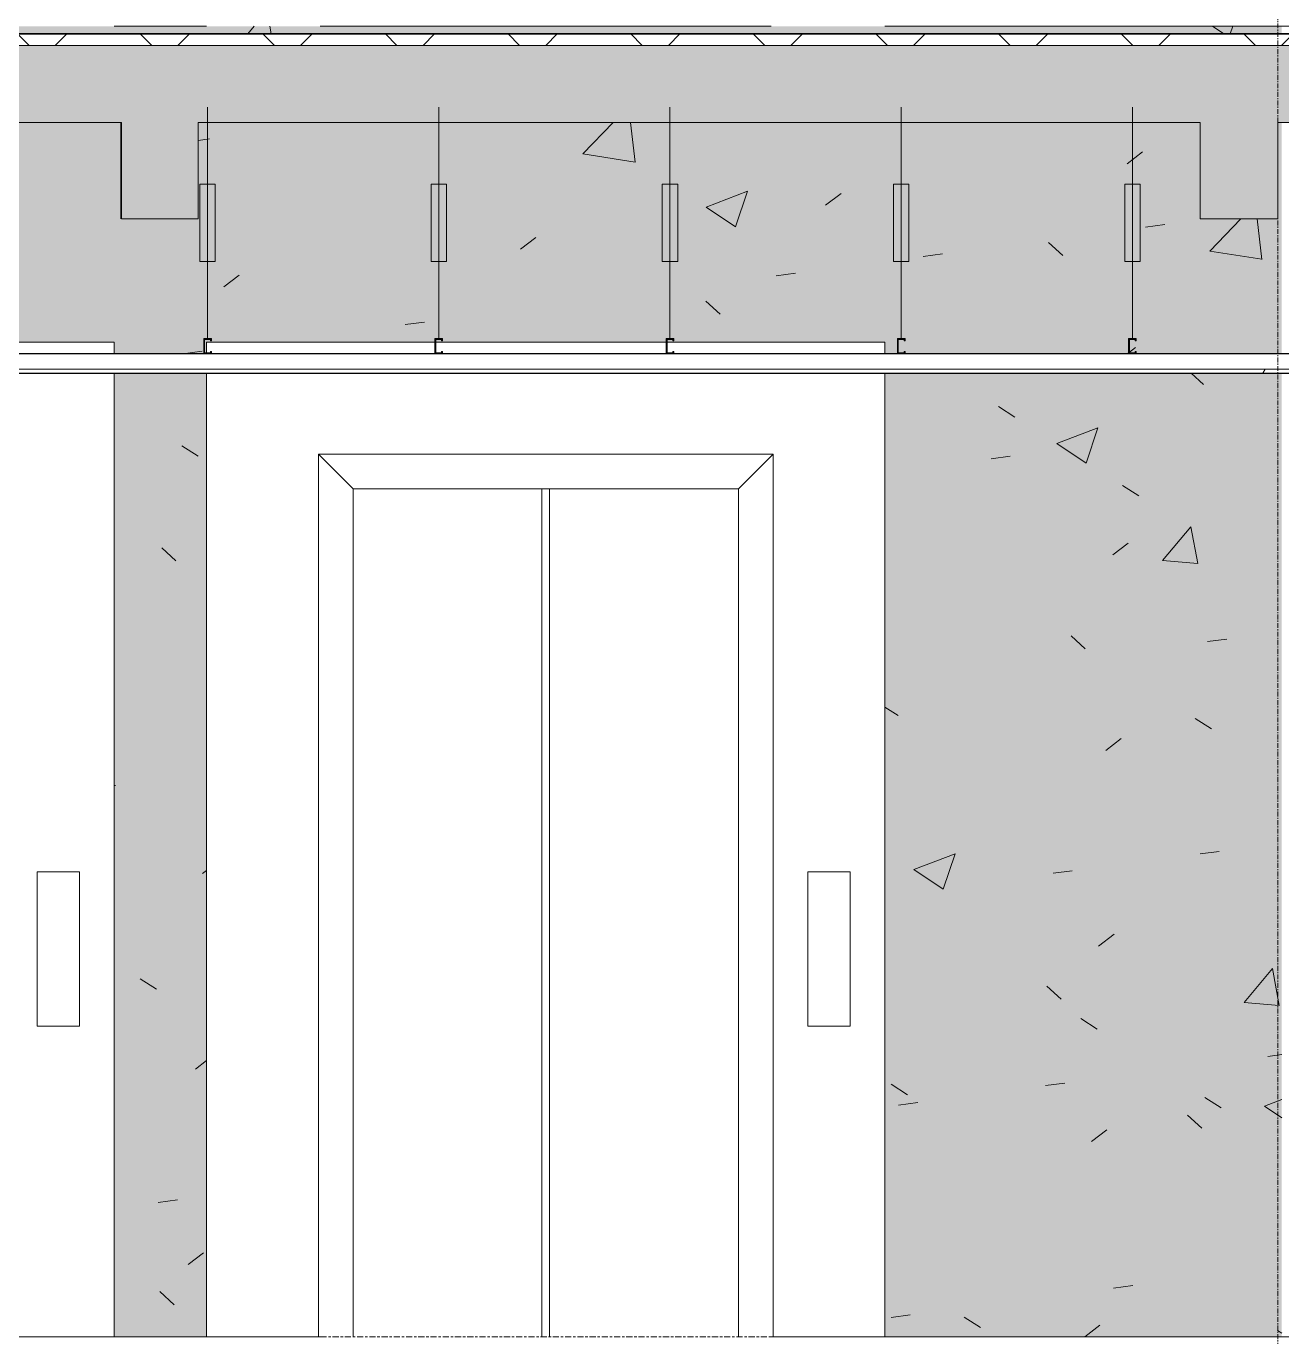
# Model space of a CAD drawing. Header units: millimetres. Extents: x 3451 to 201731, y -8641 to 35300.
# Drawn here: x 30289 to 33547, y 12400 to 15800 of the extents above; entities that cross this region are included whole.
import ezdxf

# ---------------------------------------------------------------- set-up
doc = ezdxf.new("R2010")
doc.units = ezdxf.units.MM
doc.linetypes.add('Centre', pattern=[31.75, 6.35, -4.7625, 15.875, -4.7625])
doc.linetypes.add('Grid Line', pattern=[22.225, 12.7, -3.175, 3.175, -3.175])
for name, color, linetype, lineweight in [('0-1', 7, 'Continuous', 5), ('A-CLNG', 13, 'Continuous', 9), ('A-CLNG-1', 13, 'Continuous', 25), ('A-CLNG-PATT-1', 13, 'Continuous', 9), ('A-DETL-GENF', 92, 'Continuous', 9), ('A-DETL-GENF-1', 7, 'Continuous', 9), ('A-DETL-THIN', 151, 'Continuous', 9), ('A-DOOR', 31, 'Continuous', 9), ('A-FLOR-3', 192, 'Continuous', 35), ('A-FLOR-LEVL-2', 51, 'Centre', 9), ('A-FLOR-PATT-3', 8, 'Continuous', 9), ('A-WALL-PATT-4', 111, 'Continuous', 9), ('I-WALL', 2, 'Continuous', 9), ('S-BEAM-1', 12, 'Continuous', 5), ('S-BEAM-2', 10, 'Continuous', 35), ('S-GRID-1', 1, 'Grid Line', 9)]:
    doc.layers.add(name, color=color, linetype=linetype, lineweight=lineweight)

# ---------------------------------------------------------------- blocks, each defined once
blk = doc.blocks.new('NCV_TKTC_KET CAU_rvt-1-TKCS_MẶT CẮT C')
at = {"layer": 'S-BEAM-1'}
blk.add_hatch(color=256, dxfattribs=at).paths.add_polyline_path([(30535.3, 15300), (30536.9, 15300), (30535.3, 15343.9)])
at = {"layer": 'S-BEAM-2'}
blk.add_line((30535.3, 15550), (30535.3, 15300), dxfattribs=at)
blk = doc.blocks.new('Thang may HIEN - Dài x Rộng - 2200x1200-V8-TKCS_MẶT CẮT C')
at = {"layer": 'A-DOOR'}
for p, q in [((30757.4, 11580), (30757.4, 11552.5)), ((31349.8, 11580), (30757.4, 11580)), ((31949.8, 11580), (31352.3, 11580)), ((32517.4, 11580), (31952.3, 11580)), ((32517.4, 11550), (32517.4, 11580)), ((30757.4, 11500), (30757.4, 9000)), ((32517.4, 9000), (32517.4, 11500)), ((31137.4, 11200), (31047.4, 11290)), ((31047.4, 11290), (31047.4, 9000)), ((31047.4, 11290), (32227.4, 11290)), ((32227.4, 11290), (32137.4, 11200)), ((32227.4, 11290), (32227.4, 9000)), ((31137.4, 11200), (31137.4, 9000)), ((31137.4, 11200), (32137.4, 11200)), ((31627.4, 9000), (31627.4, 11200)), ((31647.4, 9000), (31647.4, 11200)), ((32137.4, 11200), (32137.4, 9000)), ((32427.4, 10205.9), (32317.4, 10205.9)), ((32317.4, 10205.9), (32317.4, 9805.9)), ((32427.4, 9805.9), (32427.4, 10205.9)), ((32317.4, 9805.9), (32427.4, 9805.9)), ((31047.4, 9000), (30757.4, 9000)), ((31052.4, 9000), (31047.4, 9000)), ((32227.4, 9000), (32222.4, 9000)), ((32227.4, 9000), (32517.4, 9000))]:
    blk.add_line(p, q, dxfattribs=at)
blk = doc.blocks.new('Thang may HIEN - Dài x Rộng - 2200x1200-V9-TKCS_MẶT CẮT C')
at = {"layer": 'A-DOOR'}
for p, q in [((28757.4, 11580), (28757.4, 11550)), ((28949.8, 11580), (28757.4, 11580)), ((29549.8, 11580), (28952.3, 11580)), ((30149.8, 11580), (29552.3, 11580)), ((30517.4, 11580), (30152.3, 11580)), ((30517.4, 11550), (30517.4, 11580)), ((28757.4, 11500), (28757.4, 9000)), ((30517.4, 9000), (30517.4, 11500)), ((29137.4, 11200), (29047.4, 11290)), ((29047.4, 11290), (29047.4, 9000)), ((29047.4, 11290), (30227.4, 11290)), ((30227.4, 11290), (30137.4, 11200)), ((30227.4, 11290), (30227.4, 9000)), ((29137.4, 11200), (29137.4, 9000)), ((29137.4, 11200), (30137.4, 11200)), ((29627.4, 9000), (29627.4, 11200)), ((29647.4, 9000), (29647.4, 11200)), ((30137.4, 11200), (30137.4, 9000)), ((30427.4, 10205.9), (30317.4, 10205.9)), ((30317.4, 10205.9), (30317.4, 9805.9)), ((30427.4, 9805.9), (30427.4, 10205.9)), ((30317.4, 9805.9), (30427.4, 9805.9)), ((29047.4, 9000), (28757.4, 9000)), ((29052.4, 9000), (29047.4, 9000)), ((30227.4, 9000), (30222.4, 9000)), ((30227.4, 9000), (30517.4, 9000))]:
    blk.add_line(p, q, dxfattribs=at)
blk = doc.blocks.new('Repeating Detail - THANH TREO TRẦN 600-V268-TKCS_MẶT CẮT C')
at = {"layer": 'A-DETL-GENF'}
for points in [[(30749.8, 25150), (30769.8, 25150), (30769.8, 25156), (30767.3, 25152.5), (30752.3, 25152.5), (30752.3, 25187.5), (30767.3, 25187.5), (30769.8, 25184), (30769.8, 25190), (30749.8, 25190)], [(31349.8, 25150), (31369.8, 25150), (31369.8, 25156), (31367.3, 25152.5), (31352.3, 25152.5), (31352.3, 25187.5), (31367.3, 25187.5), (31369.8, 25184), (31369.8, 25190), (31349.8, 25190)], [(31949.8, 25150), (31969.8, 25150), (31969.8, 25156), (31967.3, 25152.5), (31952.3, 25152.5), (31952.3, 25187.5), (31967.3, 25187.5), (31969.8, 25184), (31969.8, 25190), (31949.8, 25190)], [(32549.8, 25150), (32569.8, 25150), (32569.8, 25156), (32567.3, 25152.5), (32552.3, 25152.5), (32552.3, 25187.5), (32567.3, 25187.5), (32569.8, 25184), (32569.8, 25190), (32549.8, 25190)], [(33149.8, 25150), (33169.8, 25150), (33169.8, 25156), (33167.3, 25152.5), (33152.3, 25152.5), (33152.3, 25187.5), (33167.3, 25187.5), (33169.8, 25184), (33169.8, 25190), (33149.8, 25190)]]:
    blk.add_hatch(color=256, dxfattribs=at).paths.add_polyline_path(points)
for p, q in [((30759.8, 25190), (30759.8, 25790)), ((31359.8, 25190), (31359.8, 25790)), ((31959.8, 25190), (31959.8, 25790)), ((32559.8, 25190), (32559.8, 25790)), ((33159.8, 25190), (33159.8, 25790)), ((30739.8, 25590), (30779.8, 25590)), ((30739.8, 25390), (30739.8, 25590)), ((30779.8, 25590), (30779.8, 25390)), ((31339.8, 25590), (31379.8, 25590)), ((31339.8, 25390), (31339.8, 25590)), ((31379.8, 25590), (31379.8, 25390)), ((31939.8, 25590), (31979.8, 25590)), ((31939.8, 25390), (31939.8, 25590)), ((31979.8, 25590), (31979.8, 25390)), ((32539.8, 25590), (32579.8, 25590)), ((32539.8, 25390), (32539.8, 25590)), ((32579.8, 25590), (32579.8, 25390)), ((33139.8, 25590), (33179.8, 25590)), ((33139.8, 25390), (33139.8, 25590)), ((33179.8, 25590), (33179.8, 25390)), ((30779.8, 25390), (30739.8, 25390)), ((31379.8, 25390), (31339.8, 25390)), ((31979.8, 25390), (31939.8, 25390)), ((32579.8, 25390), (32539.8, 25390)), ((33179.8, 25390), (33139.8, 25390)), ((30769.8, 25190), (30749.8, 25190)), ((30749.8, 25190), (30749.8, 25150)), ((30769.8, 25190), (30749.8, 25190)), ((30749.8, 25190), (30749.8, 25150)), ((30752.3, 25187.5), (30767.3, 25187.5)), ((30752.3, 25152.5), (30752.3, 25187.5)), ((30752.3, 25152.5), (30752.3, 25187.5)), ((30752.3, 25187.5), (30767.3, 25187.5)), ((30767.3, 25187.5), (30767.3, 25184)), ((30767.3, 25187.5), (30767.3, 25184)), ((30767.3, 25184), (30769.8, 25184)), ((30767.3, 25184), (30769.8, 25184)), ((30769.8, 25184), (30769.8, 25190)), ((30769.8, 25184), (30769.8, 25190)), ((31369.8, 25190), (31349.8, 25190)), ((31349.8, 25190), (31349.8, 25150)), ((31369.8, 25190), (31349.8, 25190)), ((31349.8, 25190), (31349.8, 25150)), ((31352.3, 25187.5), (31367.3, 25187.5)), ((31352.3, 25152.5), (31352.3, 25187.5)), ((31352.3, 25152.5), (31352.3, 25187.5)), ((31352.3, 25187.5), (31367.3, 25187.5)), ((31367.3, 25187.5), (31367.3, 25184)), ((31367.3, 25187.5), (31367.3, 25184)), ((31367.3, 25184), (31369.8, 25184)), ((31367.3, 25184), (31369.8, 25184)), ((31369.8, 25184), (31369.8, 25190)), ((31369.8, 25184), (31369.8, 25190)), ((31969.8, 25190), (31949.8, 25190)), ((31949.8, 25190), (31949.8, 25150)), ((31969.8, 25190), (31949.8, 25190)), ((31949.8, 25190), (31949.8, 25150)), ((31952.3, 25187.5), (31967.3, 25187.5)), ((31952.3, 25152.5), (31952.3, 25187.5)), ((31952.3, 25152.5), (31952.3, 25187.5)), ((31952.3, 25187.5), (31967.3, 25187.5)), ((31967.3, 25187.5), (31967.3, 25184)), ((31967.3, 25187.5), (31967.3, 25184)), ((31967.3, 25184), (31969.8, 25184)), ((31967.3, 25184), (31969.8, 25184)), ((31969.8, 25184), (31969.8, 25190)), ((31969.8, 25184), (31969.8, 25190)), ((32569.8, 25190), (32549.8, 25190)), ((32549.8, 25190), (32549.8, 25150)), ((32569.8, 25190), (32549.8, 25190)), ((32549.8, 25190), (32549.8, 25150)), ((32552.3, 25187.5), (32567.3, 25187.5)), ((32552.3, 25152.5), (32552.3, 25187.5)), ((32552.3, 25152.5), (32552.3, 25187.5)), ((32552.3, 25187.5), (32567.3, 25187.5)), ((32567.3, 25187.5), (32567.3, 25184)), ((32567.3, 25187.5), (32567.3, 25184)), ((32567.3, 25184), (32569.8, 25184)), ((32567.3, 25184), (32569.8, 25184)), ((32569.8, 25184), (32569.8, 25190)), ((32569.8, 25184), (32569.8, 25190)), ((33169.8, 25190), (33149.8, 25190)), ((33149.8, 25190), (33149.8, 25150)), ((33169.8, 25190), (33149.8, 25190)), ((33149.8, 25190), (33149.8, 25150)), ((33152.3, 25187.5), (33167.3, 25187.5)), ((33152.3, 25152.5), (33152.3, 25187.5)), ((33152.3, 25152.5), (33152.3, 25187.5)), ((33152.3, 25187.5), (33167.3, 25187.5)), ((33167.3, 25187.5), (33167.3, 25184)), ((33167.3, 25187.5), (33167.3, 25184)), ((33167.3, 25184), (33169.8, 25184)), ((33167.3, 25184), (33169.8, 25184)), ((33169.8, 25184), (33169.8, 25190)), ((33169.8, 25184), (33169.8, 25190)), ((30749.8, 25150), (30769.8, 25150)), ((30749.8, 25150), (30769.8, 25150)), ((30767.3, 25152.5), (30752.3, 25152.5)), ((30767.3, 25152.5), (30752.3, 25152.5)), ((30769.8, 25156), (30767.3, 25156)), ((30767.3, 25156), (30767.3, 25152.5)), ((30769.8, 25156), (30767.3, 25156)), ((30767.3, 25156), (30767.3, 25152.5)), ((30769.8, 25150), (30769.8, 25156)), ((30769.8, 25150), (30769.8, 25156)), ((31349.8, 25150), (31369.8, 25150)), ((31349.8, 25150), (31369.8, 25150)), ((31367.3, 25152.5), (31352.3, 25152.5)), ((31367.3, 25152.5), (31352.3, 25152.5)), ((31369.8, 25156), (31367.3, 25156)), ((31367.3, 25156), (31367.3, 25152.5)), ((31369.8, 25156), (31367.3, 25156)), ((31367.3, 25156), (31367.3, 25152.5)), ((31369.8, 25150), (31369.8, 25156)), ((31369.8, 25150), (31369.8, 25156)), ((31949.8, 25150), (31969.8, 25150)), ((31949.8, 25150), (31969.8, 25150)), ((31967.3, 25152.5), (31952.3, 25152.5)), ((31967.3, 25152.5), (31952.3, 25152.5)), ((31969.8, 25156), (31967.3, 25156)), ((31967.3, 25156), (31967.3, 25152.5)), ((31969.8, 25156), (31967.3, 25156)), ((31967.3, 25156), (31967.3, 25152.5)), ((31969.8, 25150), (31969.8, 25156)), ((31969.8, 25150), (31969.8, 25156)), ((32549.8, 25150), (32569.8, 25150)), ((32549.8, 25150), (32569.8, 25150)), ((32567.3, 25152.5), (32552.3, 25152.5)), ((32567.3, 25152.5), (32552.3, 25152.5)), ((32569.8, 25156), (32567.3, 25156)), ((32567.3, 25156), (32567.3, 25152.5)), ((32569.8, 25156), (32567.3, 25156)), ((32567.3, 25156), (32567.3, 25152.5)), ((32569.8, 25150), (32569.8, 25156)), ((32569.8, 25150), (32569.8, 25156)), ((33149.8, 25150), (33169.8, 25150)), ((33149.8, 25150), (33169.8, 25150)), ((33167.3, 25152.5), (33152.3, 25152.5)), ((33167.3, 25152.5), (33152.3, 25152.5)), ((33169.8, 25156), (33167.3, 25156)), ((33167.3, 25156), (33167.3, 25152.5)), ((33169.8, 25156), (33167.3, 25156)), ((33167.3, 25156), (33167.3, 25152.5)), ((33169.8, 25150), (33169.8, 25156)), ((33169.8, 25150), (33169.8, 25156))]:
    blk.add_line(p, q, dxfattribs=at)

msp = doc.modelspace()

# ---------------------------------------------------------------- hatches: boundary and pattern name
at = {"layer": 'A-CLNG-PATT-1'}
h = msp.add_hatch(dxfattribs=at)
h.set_pattern_fill('FP_7', color=256, style=0, pattern_type=2)
h.set_pattern_definition([(0, (49422.43, 14125), (1219.2, 304.8), [50.292, -864.108, 50.292, -864.108, -4876.8]), (0, (49422.43, 14125), (1219.2, 304.8), [-1828.8, 50.292, -1778.508, 50.292, -864.108, -2133.6]), (0, (49422.43, 14125), (1219.2, 304.8), [-4572, 50.292, -559.308, 50.292, -1473.708]), (120, (49879.63, 14277.4), (-873.5645, 903.458), [50.292, -864.108, 50.292, -5740.908]), (120, (49879.63, 14277.4), (-873.5645, 903.458), [-964.692, -864.108, 50.292, -1778.508, -3048]), (120, (49879.63, 14277.4), (-873.5645, 903.458), [-3657.6, 50.292, -864.108, 50.292, -2083.308]), (120, (49879.63, 14277.4), (-873.5645, 903.458), [-4622.292, -559.308, 50.292, -1473.708]), (240, (50032.03, 14887), (-345.6355, -1208.258), [50.292, -864.108, 50.292, -5740.908]), (240, (50032.03, 14887), (-345.6355, -1208.258), [-964.692, -864.108, 50.292, -1778.508, -3048]), (240, (50032.03, 14887), (-345.6355, -1208.258), [-3657.6, 50.292, -864.108, 50.292, -2083.308]), (240, (50032.03, 14887), (-345.6355, -1208.258), [-4622.292, -559.308, 50.292, -1473.708])])
h.paths.add_polyline_path([(44337, 14900), (44337, 14910), (27136.9, 14910), (27136.9, 14900), (43944.2, 14900)])
at = {"layer": 'A-DETL-GENF-1'}
msp.add_hatch(color=256, dxfattribs=at).paths.add_polyline_path([(39935.6, 15150), (40235.6, 15150), (40235.6, 15550), (44235.3, 15550), (44235.3, 15150), (44536.9, 15150), (44536.9, 15750), (23337.4, 15750), (23337.4, 15350), (23535.3, 15350), (23535.3, 15550), (26536.9, 15550), (26536.9, 15350), (26735.3, 15350), (26735.3, 15550), (28436.9, 15550), (28436.9, 15300), (28636.9, 15300), (28636.9, 15550), (30536.9, 15550), (30536.9, 15300), (30735.3, 15300), (30735.3, 15550), (33335.3, 15550), (33335.3, 15300), (33537.4, 15300), (33537.4, 15550), (35535.3, 15550), (35535.3, 15300), (35735.3, 15300), (35735.3, 15550), (39935.6, 15550), (39935.6, 15343.9)])
at = {"layer": 'A-FLOR-PATT-3'}
h = msp.add_hatch(dxfattribs=at)
h.set_pattern_fill('FP_6', color=256, style=0, pattern_type=2)
h.set_pattern_definition([(45, (49422.43, 14125), (-159.099, 159.099), []), (135, (49422.43, 14125), (-159.099, -159.099), [])])
h.paths.add_polyline_path([(45737.4, 15730), (45737.4, 15780), (27136.9, 15780), (27136.9, 15750), (44536.9, 15750), (44536.9, 15730), (44587.3, 15730)])
at = {"layer": 'A-WALL-PATT-4'}
h = msp.add_hatch(dxfattribs=at)
h.set_pattern_fill('FP_4', color=256, style=0, pattern_type=2)
h.set_pattern_definition([(50, (49422.4, 14125), (1093.104, -95.634), [114.3, -1257.3]), (355, (49422.4, 14125), (-211.46, 1146.34), [91.44, -1005.84]), (100.451, (49513.5, 14117), (881.656, 1050.7), [97.14, -1068.54]), (46.184, (49422.4, 14429.8), (1626.475, -252.26), [171.45, -1885.95]), (96.636, (49558, 14408.8), (1424.42, 1484.57), [145.71, -1602.81]), (351.184, (49422.4, 14429.8), (1424.43, 1484.55), [137.16, -1508.76]), (21, (49574.8, 14353.6), (909.686, -613.59), [114.3, -1257.3]), (326, (49574.8, 14353.6), (370.81, 1105.13), [91.44, -1005.84]), (71.451, (49650.6, 14302.5), (1280.503, 491.53), [97.14, -1068.54]), (37.5, (49422.43, 14125), (18.531, 507.33), [50.292, -943.356, 50.292, -970.788, -1009.65]), (37.5, (49422.43, 14125), (18.531, 507.33), [-2014.728, 50.292, -959.358]), (7.5, (49422.43, 14125), (400.918, 601.084), [50.292, -531.876, 50.292, -920.496, -384.81]), (7.5, (49422.43, 14125), (400.918, 601.084), [-1552.956, 50.292, -334.518]), (327.5, (49082.58, 14125), (813.545, -34.374), [50.292, -330.708, 50.292, -1138.428, -1577.34]), (327.5, (49082.58, 14125), (813.545, -34.374), [-1569.72, 50.292, -1527.048]), (317.5, (48930.2, 14125), (888.775, 152.56), [50.292, -445.008, 50.292, -739.14, -1120.14]), (317.5, (48930.2, 14125), (888.775, 152.56), [-1284.73, 50.29, -1069.85])])
h.paths.add_polyline_path([(28757.4, 12400), (28757.4, 14900), (28646.9, 14900), (28646.9, 12400)])
h.paths.add_polyline_path([(32517.4, 12400), (33547.4, 12400), (33547.4, 14900), (32517.4, 14900), (32517.4, 12945.8)])
h.paths.add_polyline_path([(30517.4, 12400), (30757.4, 12400), (30757.4, 14900), (30517.4, 14900), (30517.4, 12945.8)])
h.paths.add_polyline_path([(33335.3, 14950), (33547.4, 14950), (33547.4, 15550), (33537.4, 15550), (33537.4, 15300), (33335.3, 15300), (33335.3, 15550), (30735.3, 15550), (30735.3, 15300), (30535.3, 15300), (30535.3, 15550), (28646.9, 15549.6), (28646.9, 14950), (28757.4, 14950), (28757.4, 14980), (28949.8, 14980), (28949.8, 14990), (28969.8, 14990), (28969.8, 14984), (28967.3, 14987.5), (28952.3, 14987.5), (28952.3, 14980), (29549.8, 14980), (29549.8, 14990), (29569.8, 14990), (29569.8, 14984), (29567.3, 14987.5), (29552.3, 14987.5), (29552.3, 14980), (30149.8, 14980), (30149.8, 14990), (30169.8, 14990), (30169.8, 14984), (30167.3, 14987.5), (30152.3, 14987.5), (30152.3, 14980), (30517.4, 14980), (30517.4, 14950), (30749.8, 14950), (30749.8, 14990), (30769.8, 14990), (30769.8, 14984), (30767.3, 14987.5), (30752.3, 14987.5), (30752.3, 14952.5), (30757.4, 14952.5), (30757.4, 14980), (31349.8, 14980), (31349.8, 14990), (31369.8, 14990), (31369.8, 14984), (31367.3, 14987.5), (31352.3, 14987.5), (31352.3, 14980), (31949.8, 14980), (31949.8, 14990), (31969.8, 14990), (31969.8, 14984), (31967.3, 14987.5), (31952.3, 14987.5), (31952.3, 14980), (32517.4, 14980), (32517.4, 14950), (32549.8, 14950), (32549.8, 14990), (32569.8, 14990), (32569.8, 14984), (32567.3, 14987.5), (32552.3, 14987.5), (32552.3, 14952.5), (32567.3, 14952.5), (32569.8, 14956), (32569.8, 14950), (33149.8, 14950), (33149.8, 14990), (33169.8, 14990), (33169.8, 14984), (33167.3, 14987.5), (33152.3, 14987.5), (33152.3, 14952.5), (33167.3, 14952.5), (33169.8, 14956), (33169.8, 14950)])
h.paths.add_polyline_path([(28675.9, 15780), (33547.4, 15780), (33547.4, 15800), (28646.9, 15800), (28646.9, 15780), (28654, 15780)])
h = msp.add_hatch(dxfattribs=at)
h.set_pattern_fill('FP_5', color=256, style=0, pattern_type=2)
h.set_pattern_definition([(37.5, (49422.43, 14125), (-4.7995, 146.8239), [5.029, -110.795, 5.029, -124.511, -123.825]), (37.5, (49422.43, 14125), (-4.7995, 146.8239), [-245.364, 5.029, -118.796]), (7.5, (49422.43, 14125), (134.8574, 215.0472), [5.029, -57.455, 5.029, -99.365, -40.005]), (7.5, (49422.43, 14125), (134.8574, 215.0472), [-166.878, 5.029, -34.976]), (327.5, (49328.7, 14125), (237.29776, 0.4316), [5.029, -33.071, 5.029, -132.131, -179.07]), (327.5, (49328.7, 14125), (237.29776, 0.4316), [-175.26, 5.029, -174.041]), (317.5, (49328.7, 14125), (229.067, 66.8792), [5.029, -14.021, 5.029, -84.887, -102.87]), (317.5, (49328.7, 14125), (229.067, 66.8792), [-108.966, 5.029, -97.841])])
h.paths.add_polyline_path([(28757.4, 12400), (28757.4, 14900), (28646.9, 14900), (28646.9, 12400)])
h.paths.add_polyline_path([(32517.4, 12400), (33547.4, 12400), (33547.4, 14900), (32517.4, 14900), (32517.4, 12945.8)])
h.paths.add_polyline_path([(30517.4, 12400), (30757.4, 12400), (30757.4, 14900), (30517.4, 14900), (30517.4, 12945.8)])
h.paths.add_polyline_path([(33335.3, 14950), (33547.4, 14950), (33547.4, 15550), (33537.4, 15550), (33537.4, 15300), (33335.3, 15300), (33335.3, 15550), (30735.3, 15550), (30735.3, 15300), (30535.3, 15300), (30535.3, 15550), (28646.9, 15549.6), (28646.9, 14950), (28757.4, 14950), (28757.4, 14980), (28949.8, 14980), (28949.8, 14990), (28969.8, 14990), (28969.8, 14984), (28967.3, 14987.5), (28952.3, 14987.5), (28952.3, 14980), (29549.8, 14980), (29549.8, 14990), (29569.8, 14990), (29569.8, 14984), (29567.3, 14987.5), (29552.3, 14987.5), (29552.3, 14980), (30149.8, 14980), (30149.8, 14990), (30169.8, 14990), (30169.8, 14984), (30167.3, 14987.5), (30152.3, 14987.5), (30152.3, 14980), (30517.4, 14980), (30517.4, 14950), (30749.8, 14950), (30749.8, 14990), (30769.8, 14990), (30769.8, 14984), (30767.3, 14987.5), (30752.3, 14987.5), (30752.3, 14952.5), (30757.4, 14952.5), (30757.4, 14980), (31349.8, 14980), (31349.8, 14990), (31369.8, 14990), (31369.8, 14984), (31367.3, 14987.5), (31352.3, 14987.5), (31352.3, 14980), (31949.8, 14980), (31949.8, 14990), (31969.8, 14990), (31969.8, 14984), (31967.3, 14987.5), (31952.3, 14987.5), (31952.3, 14980), (32517.4, 14980), (32517.4, 14950), (32549.8, 14950), (32549.8, 14990), (32569.8, 14990), (32569.8, 14984), (32567.3, 14987.5), (32552.3, 14987.5), (32552.3, 14952.5), (32567.3, 14952.5), (32569.8, 14956), (32569.8, 14950), (33149.8, 14950), (33149.8, 14990), (33169.8, 14990), (33169.8, 14984), (33167.3, 14987.5), (33152.3, 14987.5), (33152.3, 14952.5), (33167.3, 14952.5), (33169.8, 14956), (33169.8, 14950)])
h.paths.add_polyline_path([(28675.9, 15780), (33547.4, 15780), (33547.4, 15800), (28646.9, 15800), (28646.9, 15780), (28654, 15780)])

# ---------------------------------------------------------------- linework, layer by layer
at = {"layer": 'A-CLNG'}
msp.add_line((44337, 14910), (27136.9, 14910), dxfattribs=at)
at = {"layer": 'A-CLNG-1'}
for p, q in [((30749.8, 14950), (30169.8, 14950)), ((31349.8, 14950), (30769.8, 14950)), ((31949.8, 14950), (31369.8, 14950)), ((32549.8, 14950), (31969.8, 14950)), ((33149.8, 14950), (32569.8, 14950)), ((33749.8, 14950), (33169.8, 14950)), ((27136.9, 14900), (44337, 14900))]:
    msp.add_line(p, q, dxfattribs=at)
at = {"layer": 'A-DETL-THIN'}
for p, q in [((44536.9, 15750), (23337.4, 15750)), ((28636.9, 15550), (30536.9, 15550)), ((30536.9, 15550), (30536.9, 15300)), ((30735.3, 15300), (30735.3, 15550)), ((30735.3, 15550), (33335.3, 15550)), ((33335.3, 15550), (33335.3, 15300)), ((33537.4, 15300), (33537.4, 15550)), ((33537.4, 15550), (35535.3, 15550)), ((30536.9, 15300), (30735.3, 15300)), ((33335.3, 15300), (33537.4, 15300))]:
    msp.add_line(p, q, dxfattribs=at)
at = {"layer": 'A-FLOR-3'}
msp.add_line((45737.4, 15780), (27136.9, 15780), dxfattribs=at)
at = {"layer": 'A-FLOR-LEVL-2'}
msp.add_line((3450.8, 12400), (93442.9, 12400), dxfattribs=at)
at = {"layer": 'I-WALL'}
for p, q in [((30757.4, 15800), (30517.4, 15800)), ((32222.4, 15800), (31052.4, 15800)), ((40546.9, 15800), (32517.4, 15800)), ((30517.4, 12400), (30757.4, 12400)), ((32517.4, 12400), (33687.1, 12400))]:
    msp.add_line(p, q, dxfattribs=at)
at = {"layer": 'S-GRID-1'}
msp.add_line((33536.9, -1941), (33536.9, 30542.5), dxfattribs=at)

# ---------------------------------------------------------------- block references
at = {"layer": '0-1'}
msp.add_blockref('NCV_TKTC_KET CAU_rvt-1-TKCS_MẶT CẮT C', (0, 0), dxfattribs=at)
at = {"layer": 'A-DETL-GENF'}
msp.add_blockref('Repeating Detail - THANH TREO TRẦN 600-V268-TKCS_MẶT CẮT C', (0, -10200), dxfattribs=at)
at = {"layer": 'A-DOOR'}
for name in ['Thang may HIEN - Dài x Rộng - 2200x1200-V9-TKCS_MẶT CẮT C', 'Thang may HIEN - Dài x Rộng - 2200x1200-V8-TKCS_MẶT CẮT C']:
    msp.add_blockref(name, (0, 3400), dxfattribs=at)

doc.saveas('drawing.dxf')
